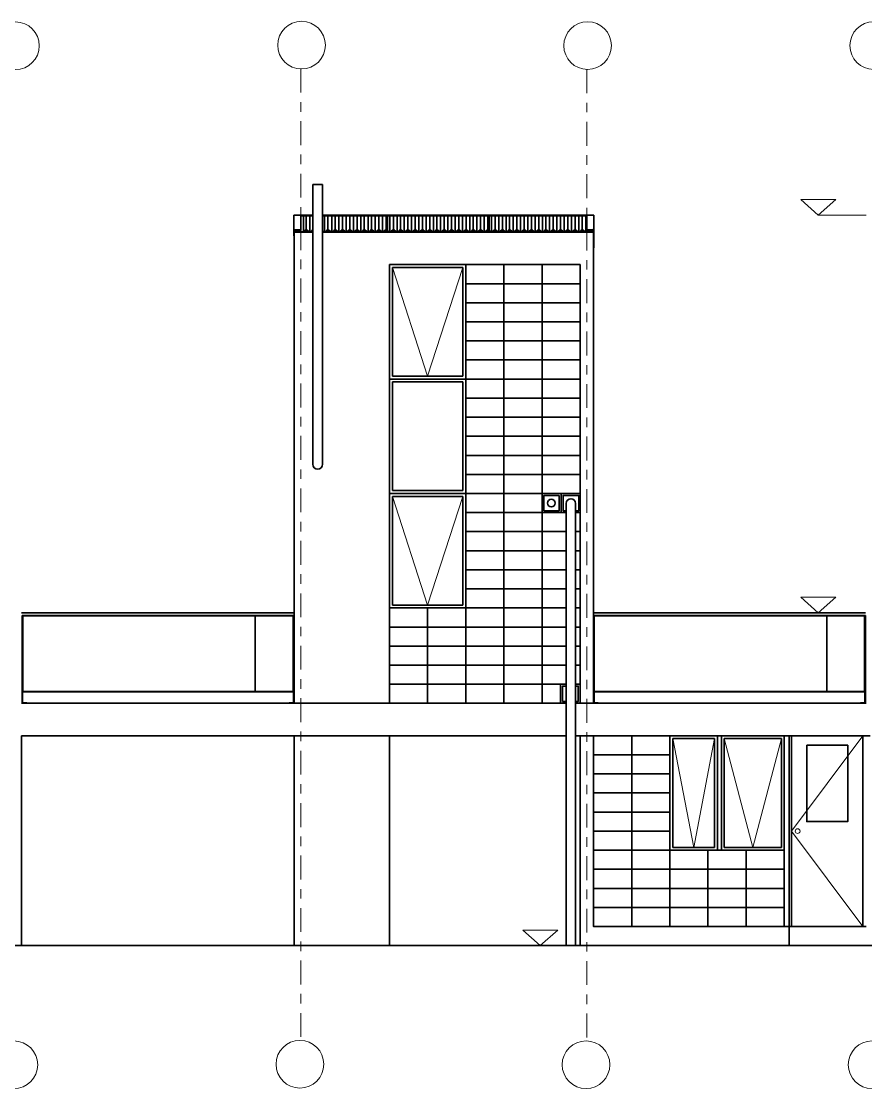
# Model space of a CAD drawing. Header units: metres. Extents: x -74.1 to 15, y -108.3 to -10.
# Drawn here: x -1.89 to 6.97, y -64.76 to -53.57 of the extents above; entities that cross this region are included whole.
import ezdxf

# ---------------------------------------------------------------- set-up
doc = ezdxf.new("R2010")
doc.units = ezdxf.units.M
doc.header["$LTSCALE"] = 5
doc.header["$MEASUREMENT"] = 0
doc.linetypes.add('CENTER', pattern=[2, 1.25, -0.25, 0.25, -0.25])
for name, color, linetype, lineweight in [('A-ANNO-SYMB', 3, 'Continuous', 18), ('A-ELEV-MBE1', 7, 'Continuous', 35), ('A-SECT-MCUT', 7, 'Continuous', 35)]:
    doc.layers.add(name, color=color, linetype=linetype, lineweight=lineweight)

msp = doc.modelspace()

# ---------------------------------------------------------------- linework, layer by layer
at = {"layer": 'A-ANNO-SYMB', "linetype": 'CENTER', "ltscale": 0.04}
for p, q in [((1.042, -54.065), (1.042, -64.258)), ((4.042, -54.071), (4.042, -64.258))]:
    msp.add_line(p, q, dxfattribs=at)
at = {"layer": 'A-ANNO-SYMB', "ltscale": 0.8}
for p, q in [((6.969, -55.598), (6.469, -55.598)), ((2.002, -56.148), (2.372, -57.288)), ((2.372, -57.288), (2.742, -56.148)), ((2.002, -58.548), (2.372, -59.688)), ((2.372, -59.688), (2.742, -58.548)), ((5.162, -62.228), (4.942, -61.088)), ((5.382, -61.088), (5.162, -62.228)), ((5.782, -62.228), (5.482, -61.088)), ((6.082, -61.088), (5.782, -62.228))]:
    msp.add_line(p, q, dxfattribs=at)
at = {"layer": 'A-ANNO-SYMB'}
for points in [[(6.469, -55.598), (6.285, -55.435), (6.653, -55.435)], [(6.469, -59.768), (6.285, -59.605), (6.653, -59.605)], [(3.553, -63.258), (3.369, -63.095), (3.737, -63.095)]]:
    msp.add_lwpolyline(points, close=True, dxfattribs=at)
at = {"layer": 'A-ANNO-SYMB', "ltscale": 0.8}
msp.add_lwpolyline([(6.937, -61.058), (6.187, -62.058), (6.937, -63.058)], dxfattribs=at)
at = {"layer": 'A-ANNO-SYMB'}
for centre in [(-1.95, -53.823), (1.05, -53.817), (4.05, -53.822), (7.05, -53.822), (-1.967, -64.508), (1.033, -64.502), (4.033, -64.507), (7.033, -64.507)]:
    msp.add_circle(centre, 0.25, dxfattribs=at)
at = {"layer": 'A-ANNO-SYMB', "ltscale": 0.8}
msp.add_circle((6.252, -62.058), 0.025, dxfattribs=at)
at = {"layer": 'A-ELEV-MBE1'}
for p, q in [((1.169, -55.278), (1.169, -58.212)), ((1.169, -55.278), (1.269, -55.278)), ((1.269, -55.278), (1.269, -58.212)), ((1.043, -55.598), (0.969, -55.598)), ((0.969, -55.817), (0.969, -55.598)), ((1.033, -55.598), (1.169, -55.598)), ((1.043, -55.608), (1.169, -55.608)), ((1.043, -55.754), (1.043, -55.608)), ((1.071, -55.772), (1.071, -55.608)), ((1.099, -55.754), (1.099, -55.608)), ((1.137, -55.773), (1.137, -55.608)), ((1.269, -55.598), (4.041, -55.598)), ((1.269, -55.608), (4.041, -55.608)), ((1.289, -55.773), (1.289, -55.608)), ((1.327, -55.754), (1.327, -55.608)), ((1.366, -55.773), (1.366, -55.608)), ((1.404, -55.754), (1.404, -55.608)), ((1.442, -55.773), (1.442, -55.608)), ((1.48, -55.754), (1.48, -55.608)), ((1.518, -55.773), (1.518, -55.608)), ((1.556, -55.754), (1.556, -55.608)), ((1.594, -55.773), (1.594, -55.608)), ((1.632, -55.754), (1.632, -55.608)), ((1.67, -55.773), (1.67, -55.608)), ((1.708, -55.755), (1.708, -55.608)), ((1.747, -55.773), (1.747, -55.608)), ((1.785, -55.755), (1.785, -55.608)), ((1.823, -55.773), (1.823, -55.608)), ((1.861, -55.754), (1.861, -55.608)), ((1.899, -55.773), (1.899, -55.608)), ((1.937, -55.755), (1.937, -55.608)), ((1.952, -55.767), (1.952, -55.608)), ((1.975, -55.773), (1.975, -55.608)), ((2.013, -55.754), (2.013, -55.608)), ((2.051, -55.773), (2.051, -55.608)), ((2.089, -55.754), (2.089, -55.608)), ((2.127, -55.773), (2.127, -55.608)), ((2.166, -55.754), (2.166, -55.608)), ((2.204, -55.773), (2.204, -55.608)), ((2.242, -55.754), (2.242, -55.608)), ((2.28, -55.773), (2.28, -55.608)), ((2.318, -55.754), (2.318, -55.608)), ((2.356, -55.773), (2.356, -55.608)), ((2.394, -55.755), (2.394, -55.608)), ((2.432, -55.773), (2.432, -55.608)), ((2.47, -55.755), (2.47, -55.608)), ((2.508, -55.773), (2.508, -55.608)), ((2.547, -55.755), (2.547, -55.608)), ((2.585, -55.773), (2.585, -55.608)), ((2.623, -55.755), (2.623, -55.608)), ((2.661, -55.773), (2.661, -55.608)), ((2.699, -55.755), (2.699, -55.608)), ((2.737, -55.773), (2.737, -55.608)), ((2.775, -55.755), (2.775, -55.608)), ((2.813, -55.773), (2.813, -55.608)), ((2.851, -55.755), (2.851, -55.608)), ((2.889, -55.773), (2.889, -55.608)), ((2.928, -55.755), (2.928, -55.608)), ((2.966, -55.773), (2.966, -55.608)), ((3.004, -55.755), (3.004, -55.608)), ((3.019, -55.767), (3.019, -55.608)), ((3.042, -55.773), (3.042, -55.608)), ((3.08, -55.755), (3.08, -55.608)), ((3.118, -55.773), (3.118, -55.608)), ((3.156, -55.755), (3.156, -55.608)), ((3.194, -55.773), (3.194, -55.608)), ((3.232, -55.755), (3.232, -55.608)), ((3.27, -55.773), (3.27, -55.608)), ((3.309, -55.755), (3.309, -55.608)), ((3.347, -55.773), (3.347, -55.608)), ((3.385, -55.755), (3.385, -55.608)), ((3.423, -55.773), (3.423, -55.608)), ((3.461, -55.755), (3.461, -55.608)), ((3.499, -55.773), (3.499, -55.608)), ((3.537, -55.755), (3.537, -55.608)), ((3.575, -55.773), (3.575, -55.608)), ((3.613, -55.755), (3.613, -55.608)), ((3.651, -55.773), (3.651, -55.608)), ((3.69, -55.755), (3.69, -55.608)), ((3.728, -55.773), (3.728, -55.608)), ((3.766, -55.755), (3.766, -55.608)), ((3.804, -55.773), (3.804, -55.608)), ((3.842, -55.755), (3.842, -55.608)), ((3.88, -55.773), (3.88, -55.608)), ((3.918, -55.755), (3.918, -55.608)), ((3.956, -55.773), (3.956, -55.608)), ((3.994, -55.755), (3.994, -55.608)), ((4.032, -55.773), (4.032, -55.608)), ((4.041, -55.598), (4.114, -55.598)), ((4.041, -55.754), (4.041, -55.608)), ((4.114, -55.942), (4.114, -55.598)), ((1.975, -55.773), (1.975, -55.638)), ((2.013, -55.755), (2.013, -55.625)), ((2.051, -55.773), (2.051, -55.625)), ((3.042, -55.773), (3.042, -55.638)), ((1.043, -55.752), (0.969, -55.752)), ((0.972, -55.817), (0.969, -55.817)), ((0.972, -55.754), (0.972, -55.817)), ((1.033, -55.754), (0.972, -55.754)), ((1.169, -55.778), (0.972, -55.778)), ((1.169, -55.778), (0.972, -55.778)), ((0.995, -55.77), (0.995, -55.754)), ((1.033, -55.754), (1.043, -55.754)), ((4.112, -55.778), (1.269, -55.778)), ((4.112, -55.778), (1.269, -55.778)), ((4.112, -55.778), (1.269, -55.778)), ((4.112, -55.778), (1.269, -55.778)), ((1.956, -55.763), (1.952, -55.767)), ((2.07, -55.764), (2.074, -55.767)), ((3.023, -55.763), (3.019, -55.767)), ((3.061, -55.764), (3.065, -55.767)), ((4.041, -55.752), (4.114, -55.752)), ((4.041, -55.754), (4.112, -55.754)), ((4.109, -55.773), (4.109, -55.754)), ((4.112, -55.942), (4.112, -55.744)), ((4.114, -55.942), (4.112, -55.942)), ((3.972, -56.118), (1.972, -56.118)), ((1.972, -56.118), (1.972, -60.718)), ((1.972, -56.118), (2.472, -56.118)), ((1.972, -57.318), (1.972, -56.118)), ((2.472, -56.118), (1.972, -56.118)), ((2.002, -57.288), (2.002, -56.148)), ((2.742, -56.148), (2.002, -56.148)), ((2.772, -56.118), (2.472, -56.118)), ((2.472, -56.118), (2.772, -56.118)), ((2.742, -57.288), (2.742, -56.148)), ((2.772, -57.318), (2.772, -56.118)), ((3.972, -56.118), (3.972, -60.718)), ((1.972, -58.568), (1.972, -57.268)), ((2.002, -57.288), (2.742, -57.288)), ((2.002, -57.288), (2.742, -57.288)), ((2.002, -57.288), (2.742, -57.288)), ((2.772, -58.568), (2.772, -57.268)), ((1.972, -57.318), (2.472, -57.318)), ((2.472, -57.318), (1.972, -57.318)), ((2.472, -57.318), (1.972, -57.318)), ((2.472, -57.318), (1.972, -57.318)), ((1.972, -57.318), (2.472, -57.318)), ((2.002, -58.488), (2.002, -57.348)), ((2.002, -57.348), (2.442, -57.348)), ((2.742, -57.348), (2.442, -57.348)), ((2.772, -57.318), (2.472, -57.318)), ((2.472, -57.318), (2.772, -57.318)), ((2.772, -57.318), (2.472, -57.318)), ((2.472, -57.318), (2.772, -57.318)), ((2.472, -57.318), (2.772, -57.318)), ((2.742, -58.488), (2.742, -57.348)), ((1.972, -58.518), (2.472, -58.518)), ((2.472, -58.518), (1.972, -58.518)), ((2.442, -58.488), (2.002, -58.488)), ((2.442, -58.488), (2.742, -58.488)), ((2.772, -58.518), (2.472, -58.518)), ((2.472, -58.518), (2.772, -58.518)), ((1.972, -59.718), (1.972, -58.568)), ((2.742, -58.548), (2.002, -58.548)), ((2.002, -58.548), (2.442, -58.548)), ((2.002, -59.688), (2.002, -58.548)), ((2.742, -59.688), (2.742, -58.548)), ((2.772, -59.718), (2.772, -58.568)), ((3.824, -58.623), (3.824, -63.258)), ((3.924, -58.623), (3.924, -63.258)), ((2.472, -59.718), (1.972, -59.718)), ((2.002, -59.688), (2.742, -59.688)), ((2.472, -59.718), (2.772, -59.718)), ((-1.888, -59.768), (0.972, -59.768)), ((-1.88, -59.798), (0.97, -59.798)), ((-1.88, -59.798), (-1.88, -60.718)), ((-1.88, -60.598), (-1.88, -59.798)), ((-1.875, -60.598), (-1.875, -59.798)), ((-1.872, -60.595), (-1.872, -59.801)), ((-1.872, -59.801), (0.962, -59.801)), ((0.565, -60.595), (0.565, -59.801)), ((0.962, -60.595), (0.962, -59.801)), ((0.965, -60.598), (0.965, -59.798)), ((0.97, -59.798), (0.97, -60.718)), ((4.112, -59.768), (6.962, -59.768)), ((4.112, -59.798), (6.962, -59.798)), ((4.112, -59.798), (4.112, -60.718)), ((4.112, -60.598), (4.112, -59.798)), ((4.117, -60.598), (4.117, -59.798)), ((4.12, -59.801), (6.954, -59.801)), ((4.12, -60.595), (4.12, -59.801)), ((6.557, -60.595), (6.557, -59.801)), ((6.954, -60.595), (6.954, -59.801)), ((6.957, -60.598), (6.957, -59.798)), ((6.962, -59.798), (6.962, -60.718)), ((6.962, -60.598), (6.962, -59.798)), ((-1.88, -60.598), (-1.88, -60.718)), ((-1.875, -60.598), (-1.875, -60.713)), ((-1.875, -60.598), (0.965, -60.598)), ((-1.872, -60.595), (0.962, -60.595)), ((0.965, -60.598), (0.965, -60.713)), ((0.97, -60.598), (0.97, -60.718)), ((4.112, -60.598), (4.112, -60.718)), ((4.117, -60.598), (4.117, -60.713)), ((4.117, -60.598), (6.957, -60.598)), ((4.12, -60.595), (6.954, -60.595)), ((6.957, -60.598), (6.957, -60.713)), ((6.962, -60.598), (6.962, -60.718)), ((-1.888, -60.718), (0.972, -60.718)), ((-1.875, -60.713), (-1.83, -60.713)), ((-1.83, -60.713), (-1.83, -60.718)), ((0.965, -60.713), (0.92, -60.713)), ((0.92, -60.713), (0.92, -60.718)), ((4.112, -60.718), (6.972, -60.718)), ((4.117, -60.713), (4.162, -60.713)), ((4.162, -60.713), (4.162, -60.718)), ((6.957, -60.713), (6.912, -60.713)), ((6.912, -60.713), (6.912, -60.718)), ((0.085, -61.058), (-1.888, -61.058)), ((0.972, -61.058), (-1.888, -61.058)), ((1.972, -61.058), (3.824, -61.058)), ((3.924, -61.058), (3.972, -61.058)), ((7.012, -61.058), (3.972, -61.058)), ((4.112, -61.058), (4.112, -63.058)), ((4.912, -61.058), (4.912, -62.258)), ((5.412, -61.058), (4.912, -61.058)), ((4.942, -61.088), (4.942, -62.228)), ((5.382, -61.088), (4.942, -61.088)), ((5.382, -62.228), (5.382, -61.088)), ((5.412, -62.258), (5.412, -61.058)), ((5.452, -62.258), (5.452, -61.058)), ((5.452, -61.058), (6.112, -61.058)), ((5.482, -62.228), (5.482, -61.088)), ((5.482, -61.088), (6.082, -61.088)), ((6.082, -61.088), (6.082, -62.228)), ((6.112, -61.058), (6.112, -62.258)), ((6.162, -61.058), (6.162, -63.258)), ((6.187, -61.058), (6.187, -63.058)), ((6.193, -61.058), (6.917, -61.058)), ((6.937, -63.058), (6.937, -61.058)), ((4.912, -62.258), (5.412, -62.258)), ((4.942, -62.228), (5.382, -62.228)), ((5.502, -62.258), (5.412, -62.258)), ((6.112, -62.258), (5.452, -62.258)), ((6.082, -62.228), (5.482, -62.228)), ((4.112, -63.058), (6.972, -63.058)), ((6.173, -63.058), (6.923, -63.058))]:
    msp.add_line(p, q, dxfattribs=at)
for points in [[(3.172, -56.118), (2.772, -56.118), (2.772, -56.318), (3.172, -56.318)], [(3.572, -56.118), (3.172, -56.118), (3.172, -56.318), (3.572, -56.318)], [(3.972, -56.118), (3.572, -56.118), (3.572, -56.318), (3.972, -56.318)], [(3.172, -56.318), (2.772, -56.318), (2.772, -56.518), (3.172, -56.518)], [(3.572, -56.318), (3.172, -56.318), (3.172, -56.518), (3.572, -56.518)], [(3.972, -56.318), (3.572, -56.318), (3.572, -56.518), (3.972, -56.518)], [(3.172, -56.518), (2.772, -56.518), (2.772, -56.718), (3.172, -56.718)], [(3.572, -56.518), (3.172, -56.518), (3.172, -56.718), (3.572, -56.718)], [(3.972, -56.518), (3.572, -56.518), (3.572, -56.718), (3.972, -56.718)], [(3.172, -56.718), (2.772, -56.718), (2.772, -56.918), (3.172, -56.918)], [(3.572, -56.718), (3.172, -56.718), (3.172, -56.918), (3.572, -56.918)], [(3.972, -56.718), (3.572, -56.718), (3.572, -56.918), (3.972, -56.918)], [(3.172, -56.918), (2.772, -56.918), (2.772, -57.118), (3.172, -57.118)], [(3.572, -56.918), (3.172, -56.918), (3.172, -57.118), (3.572, -57.118)], [(3.972, -56.918), (3.572, -56.918), (3.572, -57.118), (3.972, -57.118)], [(3.172, -57.118), (2.772, -57.118), (2.772, -57.318), (3.172, -57.318)], [(3.572, -57.118), (3.172, -57.118), (3.172, -57.318), (3.572, -57.318)], [(3.972, -57.118), (3.572, -57.118), (3.572, -57.318), (3.972, -57.318)], [(3.172, -57.318), (2.772, -57.318), (2.772, -57.518), (3.172, -57.518)], [(3.572, -57.318), (3.172, -57.318), (3.172, -57.518), (3.572, -57.518)], [(3.972, -57.318), (3.572, -57.318), (3.572, -57.518), (3.972, -57.518)], [(3.172, -57.518), (2.772, -57.518), (2.772, -57.718), (3.172, -57.718)], [(3.572, -57.518), (3.172, -57.518), (3.172, -57.718), (3.572, -57.718)], [(3.972, -57.518), (3.572, -57.518), (3.572, -57.718), (3.972, -57.718)], [(3.172, -57.718), (2.772, -57.718), (2.772, -57.918), (3.172, -57.918)], [(3.572, -57.718), (3.172, -57.718), (3.172, -57.918), (3.572, -57.918)], [(3.972, -57.718), (3.572, -57.718), (3.572, -57.918), (3.972, -57.918)], [(3.172, -57.918), (2.772, -57.918), (2.772, -58.118), (3.172, -58.118)], [(3.572, -57.918), (3.172, -57.918), (3.172, -58.118), (3.572, -58.118)], [(3.972, -57.918), (3.572, -57.918), (3.572, -58.118), (3.972, -58.118)], [(3.172, -58.118), (2.772, -58.118), (2.772, -58.318), (3.172, -58.318)], [(3.572, -58.118), (3.172, -58.118), (3.172, -58.318), (3.572, -58.318)], [(3.972, -58.118), (3.572, -58.118), (3.572, -58.318), (3.972, -58.318)], [(3.172, -58.318), (2.772, -58.318), (2.772, -58.518), (3.172, -58.518)], [(3.572, -58.318), (3.172, -58.318), (3.172, -58.518), (3.572, -58.518)], [(3.972, -58.318), (3.572, -58.318), (3.572, -58.518), (3.972, -58.518)], [(3.172, -58.518), (2.772, -58.518), (2.772, -58.718), (3.172, -58.718)], [(3.572, -58.518), (3.172, -58.518), (3.172, -58.718), (3.572, -58.718)], [(3.772, -58.518), (3.572, -58.518), (3.572, -58.718), (3.772, -58.718)], [(3.752, -58.538), (3.592, -58.538), (3.592, -58.698), (3.752, -58.698)], [(3.172, -58.718), (2.772, -58.718), (2.772, -58.918), (3.172, -58.918)], [(3.572, -58.718), (3.172, -58.718), (3.172, -58.918), (3.572, -58.918)], [(3.172, -58.918), (2.772, -58.918), (2.772, -59.118), (3.172, -59.118)], [(3.572, -58.918), (3.172, -58.918), (3.172, -59.118), (3.572, -59.118)], [(3.172, -59.118), (2.772, -59.118), (2.772, -59.318), (3.172, -59.318)], [(3.572, -59.118), (3.172, -59.118), (3.172, -59.318), (3.572, -59.318)], [(3.172, -59.318), (2.772, -59.318), (2.772, -59.518), (3.172, -59.518)], [(3.572, -59.318), (3.172, -59.318), (3.172, -59.518), (3.572, -59.518)], [(3.172, -59.518), (2.772, -59.518), (2.772, -59.718), (3.172, -59.718)], [(3.572, -59.518), (3.172, -59.518), (3.172, -59.718), (3.572, -59.718)], [(2.372, -59.718), (1.972, -59.718), (1.972, -59.918), (2.372, -59.918)], [(2.772, -59.718), (2.372, -59.718), (2.372, -59.918), (2.772, -59.918)], [(3.172, -59.718), (2.772, -59.718), (2.772, -59.918), (3.172, -59.918)], [(3.572, -59.718), (3.172, -59.718), (3.172, -59.918), (3.572, -59.918)], [(2.372, -59.918), (1.972, -59.918), (1.972, -60.118), (2.372, -60.118)], [(2.772, -59.918), (2.372, -59.918), (2.372, -60.118), (2.772, -60.118)], [(3.172, -59.918), (2.772, -59.918), (2.772, -60.118), (3.172, -60.118)], [(3.572, -59.918), (3.172, -59.918), (3.172, -60.118), (3.572, -60.118)], [(2.372, -60.118), (1.972, -60.118), (1.972, -60.318), (2.372, -60.318)], [(2.772, -60.118), (2.372, -60.118), (2.372, -60.318), (2.772, -60.318)], [(3.172, -60.118), (2.772, -60.118), (2.772, -60.318), (3.172, -60.318)], [(3.572, -60.118), (3.172, -60.118), (3.172, -60.318), (3.572, -60.318)], [(2.372, -60.318), (1.972, -60.318), (1.972, -60.518), (2.372, -60.518)], [(2.772, -60.318), (2.372, -60.318), (2.372, -60.518), (2.772, -60.518)], [(3.172, -60.318), (2.772, -60.318), (2.772, -60.518), (3.172, -60.518)], [(3.572, -60.318), (3.172, -60.318), (3.172, -60.518), (3.572, -60.518)], [(2.372, -60.518), (1.972, -60.518), (1.972, -60.718), (2.372, -60.718)], [(2.772, -60.518), (2.372, -60.518), (2.372, -60.718), (2.772, -60.718)], [(3.172, -60.518), (2.772, -60.518), (2.772, -60.718), (3.172, -60.718)], [(3.572, -60.518), (3.172, -60.518), (3.172, -60.718), (3.572, -60.718)], [(4.512, -61.058), (4.112, -61.058), (4.112, -61.258), (4.512, -61.258)], [(4.912, -61.058), (4.512, -61.058), (4.512, -61.258), (4.912, -61.258)], [(6.347, -61.158), (6.777, -61.158), (6.777, -61.958), (6.347, -61.958)], [(4.512, -61.258), (4.112, -61.258), (4.112, -61.458), (4.512, -61.458)], [(4.912, -61.258), (4.512, -61.258), (4.512, -61.458), (4.912, -61.458)], [(4.512, -61.458), (4.112, -61.458), (4.112, -61.658), (4.512, -61.658)], [(4.912, -61.458), (4.512, -61.458), (4.512, -61.658), (4.912, -61.658)], [(4.512, -61.658), (4.112, -61.658), (4.112, -61.858), (4.512, -61.858)], [(4.912, -61.658), (4.512, -61.658), (4.512, -61.858), (4.912, -61.858)], [(4.512, -61.858), (4.112, -61.858), (4.112, -62.058), (4.512, -62.058)], [(4.912, -61.858), (4.512, -61.858), (4.512, -62.058), (4.912, -62.058)], [(4.512, -62.058), (4.112, -62.058), (4.112, -62.258), (4.512, -62.258)], [(4.912, -62.058), (4.512, -62.058), (4.512, -62.258), (4.912, -62.258)], [(4.512, -62.258), (4.112, -62.258), (4.112, -62.458), (4.512, -62.458)], [(4.912, -62.258), (4.512, -62.258), (4.512, -62.458), (4.912, -62.458)], [(5.312, -62.258), (4.912, -62.258), (4.912, -62.458), (5.312, -62.458)], [(5.712, -62.258), (5.312, -62.258), (5.312, -62.458), (5.712, -62.458)], [(6.112, -62.258), (5.712, -62.258), (5.712, -62.458), (6.112, -62.458)], [(4.512, -62.458), (4.112, -62.458), (4.112, -62.658), (4.512, -62.658)], [(4.912, -62.458), (4.512, -62.458), (4.512, -62.658), (4.912, -62.658)], [(5.312, -62.458), (4.912, -62.458), (4.912, -62.658), (5.312, -62.658)], [(5.712, -62.458), (5.312, -62.458), (5.312, -62.658), (5.712, -62.658)], [(6.112, -62.458), (5.712, -62.458), (5.712, -62.658), (6.112, -62.658)], [(4.512, -62.658), (4.112, -62.658), (4.112, -62.858), (4.512, -62.858)], [(4.912, -62.658), (4.512, -62.658), (4.512, -62.858), (4.912, -62.858)], [(5.312, -62.658), (4.912, -62.658), (4.912, -62.858), (5.312, -62.858)], [(5.712, -62.658), (5.312, -62.658), (5.312, -62.858), (5.712, -62.858)], [(6.112, -62.658), (5.712, -62.658), (5.712, -62.858), (6.112, -62.858)], [(4.512, -62.858), (4.112, -62.858), (4.112, -63.058), (4.512, -63.058)], [(4.912, -62.858), (4.512, -62.858), (4.512, -63.058), (4.912, -63.058)], [(5.312, -62.858), (4.912, -62.858), (4.912, -63.058), (5.312, -63.058)], [(5.712, -62.858), (5.312, -62.858), (5.312, -63.058), (5.712, -63.058)], [(6.112, -62.858), (5.712, -62.858), (5.712, -63.058), (6.112, -63.058)]]:
    msp.add_lwpolyline(points, close=True, dxfattribs=at)
for points in [[(3.924, -58.698), (3.957, -58.698), (3.957, -58.538), (3.792, -58.538), (3.792, -58.698), (3.824, -58.698)], [(3.824, -58.718), (3.572, -58.718), (3.572, -58.918), (3.824, -58.918)], [(3.924, -58.918), (3.972, -58.918), (3.972, -58.718), (3.924, -58.718)], [(3.824, -58.918), (3.572, -58.918), (3.572, -59.118), (3.824, -59.118)], [(3.929, -59.118), (3.972, -59.118), (3.972, -58.918), (3.929, -58.918)], [(3.824, -59.118), (3.572, -59.118), (3.572, -59.318), (3.824, -59.318)], [(3.924, -59.318), (3.972, -59.318), (3.972, -59.118), (3.924, -59.118)], [(3.824, -59.318), (3.572, -59.318), (3.572, -59.518), (3.824, -59.518)], [(3.924, -59.518), (3.972, -59.518), (3.972, -59.318), (3.929, -59.318)], [(3.824, -59.518), (3.572, -59.518), (3.572, -59.718), (3.824, -59.718)], [(3.924, -59.718), (3.972, -59.718), (3.972, -59.518), (3.929, -59.518)], [(3.824, -59.718), (3.572, -59.718), (3.572, -59.918), (3.824, -59.918)], [(3.924, -59.918), (3.972, -59.918), (3.972, -59.718), (3.929, -59.718)], [(3.824, -59.918), (3.572, -59.918), (3.572, -60.118), (3.824, -60.118)], [(3.924, -60.118), (3.972, -60.118), (3.972, -59.918), (3.929, -59.918)], [(3.824, -60.118), (3.572, -60.118), (3.572, -60.318), (3.824, -60.318)], [(3.929, -60.318), (3.972, -60.318), (3.972, -60.118), (3.929, -60.118)], [(3.824, -60.318), (3.572, -60.318), (3.572, -60.518), (3.824, -60.518)], [(3.929, -60.518), (3.972, -60.518), (3.972, -60.318), (3.924, -60.318)], [(3.824, -60.518), (3.572, -60.518), (3.572, -60.718), (3.824, -60.718)], [(3.819, -60.518), (3.767, -60.518), (3.767, -60.718), (3.819, -60.718)], [(3.819, -60.518), (3.767, -60.518), (3.767, -60.718), (3.819, -60.718)], [(3.824, -60.538), (3.787, -60.538), (3.787, -60.698), (3.824, -60.698)], [(3.972, -60.518), (3.924, -60.518)], [(3.924, -60.718), (3.972, -60.718), (3.972, -60.518), (3.924, -60.518)], [(3.924, -60.698), (3.952, -60.698), (3.952, -60.538), (3.924, -60.538)], [(3.929, -60.718), (3.972, -60.718), (3.972, -60.518), (3.929, -60.518)], [(3.809, -60.718), (0.972, -60.718)], [(4.112, -60.718), (3.929, -60.718)], [(0.972, -61.058), (1.972, -61.058)]]:
    msp.add_lwpolyline(points, dxfattribs=at)
msp.add_circle((3.669, -58.618), 0.04, dxfattribs=at)
for centre, radius, start, end in [((0.985, -55.748), 0.0247, 238.4197, 320.5681), ((0.985, -55.748), 0.0297, 244.1884, 320.5681), ((1.023, -55.779), 0.0247, 39.4162, 140.5681), ((1.023, -55.779), 0.0197, 39.4162, 140.5681), ((1.061, -55.748), 0.0297, 219.4162, 320.5681), ((1.061, -55.748), 0.0247, 219.4162, 320.5681), ((1.099, -55.779), 0.0247, 39.4162, 140.5681), ((1.099, -55.779), 0.0197, 39.4162, 140.5681), ((1.137, -55.748), 0.0297, 219.4162, 320.5681), ((1.137, -55.748), 0.0247, 219.4162, 320.5681), ((1.175, -55.779), 0.0247, 104.2165, 140.5681), ((1.175, -55.779), 0.0197, 107.9412, 140.5681), ((1.289, -55.748), 0.0297, 219.4162, 320.5681), ((1.251, -55.779), 0.0247, 39.4162, 43.9876), ((1.289, -55.748), 0.0247, 219.4162, 320.5681), ((1.327, -55.779), 0.0247, 39.4162, 140.5681), ((1.327, -55.779), 0.0197, 39.4162, 140.5681), ((1.366, -55.748), 0.0297, 219.4162, 320.5681), ((1.366, -55.748), 0.0247, 219.4162, 320.5681), ((1.404, -55.779), 0.0247, 39.4162, 140.5681), ((1.404, -55.779), 0.0197, 39.4162, 140.5681), ((1.442, -55.748), 0.0297, 219.4162, 320.5681), ((1.442, -55.748), 0.0247, 219.4162, 320.5681), ((1.48, -55.779), 0.0247, 39.4162, 140.5681), ((1.48, -55.779), 0.0197, 39.4162, 140.5681), ((1.518, -55.748), 0.0297, 219.4162, 320.5681), ((1.518, -55.748), 0.0247, 219.4162, 320.5681), ((1.556, -55.779), 0.0247, 39.4162, 140.5681), ((1.556, -55.779), 0.0197, 39.4162, 140.5681), ((1.594, -55.748), 0.0297, 219.4162, 320.5681), ((1.594, -55.748), 0.0247, 219.4162, 320.5681), ((1.632, -55.779), 0.0247, 39.4162, 140.5681), ((1.632, -55.779), 0.0197, 39.4162, 140.5681), ((1.67, -55.748), 0.0297, 219.4162, 320.5681), ((1.67, -55.748), 0.0247, 219.4162, 320.5681), ((1.708, -55.779), 0.0247, 39.4162, 140.5681), ((1.708, -55.779), 0.0197, 39.4162, 140.5681), ((1.747, -55.748), 0.0297, 219.4162, 320.5681), ((1.747, -55.748), 0.0247, 219.4162, 320.5681), ((1.785, -55.779), 0.0247, 39.4162, 140.5681), ((1.785, -55.779), 0.0197, 39.4162, 140.5681), ((1.823, -55.748), 0.0297, 219.4162, 320.5681), ((1.823, -55.748), 0.0247, 219.4162, 320.5681), ((1.861, -55.779), 0.0247, 39.4162, 140.5681), ((1.861, -55.779), 0.0197, 39.4162, 140.5681), ((1.899, -55.748), 0.0297, 219.4162, 320.5681), ((1.899, -55.748), 0.0247, 219.4162, 320.5681), ((1.937, -55.779), 0.0247, 39.4162, 140.5681), ((1.937, -55.779), 0.0197, 39.4162, 140.5681), ((1.975, -55.748), 0.0297, 219.4162, 320.5681), ((1.975, -55.748), 0.0297, 219.4162, 320.5681), ((1.975, -55.748), 0.0247, 219.4162, 320.5681), ((1.975, -55.748), 0.0247, 219.4162, 320.5681), ((2.013, -55.779), 0.0247, 39.4162, 140.5681), ((2.013, -55.779), 0.0247, 39.4162, 140.5681), ((2.013, -55.779), 0.0197, 39.4162, 140.5681), ((2.013, -55.779), 0.0197, 39.4162, 140.5681), ((2.051, -55.748), 0.0297, 219.4162, 320.5681), ((2.051, -55.748), 0.0297, 219.4162, 320.5681), ((2.051, -55.748), 0.0247, 219.4162, 320.5681), ((2.051, -55.748), 0.0247, 219.4162, 320.5681), ((2.089, -55.779), 0.0247, 39.4162, 140.5681), ((2.089, -55.779), 0.0197, 39.4162, 140.5681), ((2.127, -55.748), 0.0297, 219.4162, 320.5681), ((2.127, -55.748), 0.0247, 219.4162, 320.5681), ((2.166, -55.779), 0.0247, 39.4162, 140.5681), ((2.166, -55.779), 0.0197, 39.4162, 140.5681), ((2.204, -55.748), 0.0297, 219.4162, 320.5681), ((2.204, -55.748), 0.0247, 219.4162, 320.5681), ((2.242, -55.779), 0.0247, 39.4162, 140.5681), ((2.242, -55.779), 0.0197, 39.4162, 140.5681), ((2.28, -55.748), 0.0297, 219.4162, 320.5681), ((2.28, -55.748), 0.0247, 219.4162, 320.5681), ((2.318, -55.779), 0.0247, 39.4162, 140.5681), ((2.318, -55.779), 0.0197, 39.4162, 140.5681), ((2.356, -55.748), 0.0297, 219.4162, 320.5681), ((2.356, -55.748), 0.0247, 219.4162, 320.5681), ((2.394, -55.779), 0.0247, 39.4162, 140.5681), ((2.394, -55.779), 0.0197, 39.4162, 140.5681), ((2.432, -55.748), 0.0297, 219.4162, 320.5681), ((2.432, -55.748), 0.0247, 219.4162, 320.5681), ((2.47, -55.779), 0.0247, 39.4162, 140.5681), ((2.47, -55.779), 0.0197, 39.4162, 140.5681), ((2.508, -55.748), 0.0297, 219.4162, 320.5681), ((2.508, -55.748), 0.0247, 219.4162, 320.5681), ((2.547, -55.779), 0.0247, 39.4162, 140.5681), ((2.547, -55.779), 0.0197, 39.4162, 140.5681), ((2.585, -55.748), 0.0297, 219.4162, 320.5681), ((2.585, -55.748), 0.0247, 219.4162, 320.5681), ((2.623, -55.779), 0.0247, 39.4162, 140.5681), ((2.623, -55.779), 0.0197, 39.4162, 140.5681), ((2.661, -55.748), 0.0297, 219.4162, 320.5681), ((2.661, -55.748), 0.0247, 219.4162, 320.5681), ((2.699, -55.779), 0.0247, 39.4162, 140.5681), ((2.699, -55.779), 0.0197, 39.4162, 140.5681), ((2.737, -55.748), 0.0297, 219.4162, 320.5681), ((2.737, -55.748), 0.0247, 219.4162, 320.5681), ((2.775, -55.779), 0.0247, 39.4162, 140.5681), ((2.775, -55.779), 0.0197, 39.4162, 140.5681), ((2.813, -55.748), 0.0297, 219.4162, 320.5681), ((2.813, -55.748), 0.0247, 219.4162, 320.5681), ((2.851, -55.779), 0.0247, 39.4162, 140.5681), ((2.851, -55.779), 0.0197, 39.4162, 140.5681), ((2.889, -55.748), 0.0297, 219.4162, 320.5681), ((2.889, -55.748), 0.0247, 219.4162, 320.5681), ((2.928, -55.779), 0.0247, 39.4162, 140.5681), ((2.928, -55.779), 0.0197, 39.4162, 140.5681), ((2.966, -55.748), 0.0297, 219.4162, 320.5681), ((2.966, -55.748), 0.0247, 219.4162, 320.5681), ((3.004, -55.779), 0.0247, 39.4162, 140.5681), ((3.004, -55.779), 0.0197, 39.4162, 140.5681), ((3.042, -55.748), 0.0297, 219.4162, 320.5681), ((3.042, -55.748), 0.0297, 219.4162, 320.5681), ((3.042, -55.748), 0.0247, 219.4162, 320.5681), ((3.042, -55.748), 0.0247, 219.4162, 320.5681), ((3.08, -55.779), 0.0247, 39.4162, 140.5681), ((3.08, -55.779), 0.0197, 39.4162, 140.5681), ((3.118, -55.748), 0.0297, 219.4162, 320.5681), ((3.118, -55.748), 0.0247, 219.4162, 320.5681), ((3.156, -55.779), 0.0247, 39.4162, 140.5681), ((3.156, -55.779), 0.0197, 39.4162, 140.5681), ((3.194, -55.748), 0.0297, 219.4162, 320.5681), ((3.194, -55.748), 0.0247, 219.4162, 320.5681), ((3.232, -55.779), 0.0247, 39.4162, 140.5681), ((3.232, -55.779), 0.0197, 39.4162, 140.5681), ((3.27, -55.748), 0.0297, 219.4162, 320.5681), ((3.27, -55.748), 0.0247, 219.4162, 320.5681), ((3.309, -55.779), 0.0247, 39.4162, 140.5681), ((3.309, -55.779), 0.0197, 39.4162, 140.5681), ((3.347, -55.748), 0.0297, 219.4162, 320.5681), ((3.347, -55.748), 0.0247, 219.4162, 320.5681), ((3.385, -55.779), 0.0247, 39.4162, 140.5681), ((3.385, -55.779), 0.0197, 39.4162, 140.5681), ((3.423, -55.748), 0.0297, 219.4162, 320.5681), ((3.423, -55.748), 0.0247, 219.4162, 320.5681), ((3.461, -55.779), 0.0247, 39.4162, 140.5681), ((3.461, -55.779), 0.0197, 39.4162, 140.5681), ((3.499, -55.748), 0.0297, 219.4162, 320.5681), ((3.499, -55.748), 0.0247, 219.4162, 320.5681), ((3.537, -55.779), 0.0247, 39.4162, 140.5681), ((3.537, -55.779), 0.0197, 39.4162, 140.5681), ((3.575, -55.748), 0.0297, 219.4162, 320.5681), ((3.575, -55.748), 0.0247, 219.4162, 320.5681), ((3.613, -55.779), 0.0247, 39.4162, 140.5681), ((3.613, -55.779), 0.0197, 39.4162, 140.5681), ((3.651, -55.748), 0.0297, 219.4162, 320.5681), ((3.651, -55.748), 0.0247, 219.4162, 320.5681), ((3.69, -55.779), 0.0247, 39.4162, 140.5681), ((3.69, -55.779), 0.0197, 39.4162, 140.5681), ((3.728, -55.748), 0.0297, 219.4162, 320.5681), ((3.728, -55.748), 0.0247, 219.4162, 320.5681), ((3.766, -55.779), 0.0247, 39.4162, 140.5681), ((3.766, -55.779), 0.0197, 39.4162, 140.5681), ((3.804, -55.748), 0.0297, 219.4162, 320.5681), ((3.804, -55.748), 0.0247, 219.4162, 320.5681), ((3.842, -55.779), 0.0247, 39.4162, 140.5681), ((3.842, -55.779), 0.0197, 39.4162, 140.5681), ((3.88, -55.748), 0.0297, 219.4162, 320.5681), ((3.88, -55.748), 0.0247, 219.4162, 320.5681), ((3.918, -55.779), 0.0247, 39.4162, 140.5681), ((3.918, -55.779), 0.0197, 39.4162, 140.5681), ((3.956, -55.748), 0.0297, 219.4162, 320.5681), ((3.956, -55.748), 0.0247, 219.4162, 320.5681), ((3.994, -55.779), 0.0247, 39.4162, 140.5681), ((3.994, -55.779), 0.0197, 39.4162, 140.5681), ((4.032, -55.748), 0.0297, 219.4162, 320.5681), ((4.032, -55.748), 0.0247, 219.4162, 320.5681), ((4.071, -55.779), 0.0247, 39.4162, 140.5681), ((4.071, -55.779), 0.0197, 39.4162, 140.5681), ((4.109, -55.748), 0.0297, 219.4162, 275.6111), ((4.109, -55.748), 0.0247, 219.4162, 276.7536), ((1.219, -58.212), 0.05, 180, 360), ((3.874, -58.623), 0.05, 0, 180)]:
    msp.add_arc(centre, radius, start, end, dxfattribs=at)
at = {"layer": 'A-SECT-MCUT'}
for p, q in [((0.972, -55.778), (0.972, -60.718)), ((1.169, -55.778), (0.972, -55.778)), ((1.169, -55.778), (0.972, -55.778)), ((4.112, -55.778), (4.112, -60.718)), ((-1.888, -63.258), (-1.888, -61.058)), ((0.972, -61.058), (0.972, -63.258)), ((1.972, -61.058), (1.972, -63.258)), ((3.972, -61.058), (3.972, -63.258)), ((15.023, -63.258), (-11.651, -63.258)), ((15.023, -63.258), (-11.651, -63.258))]:
    msp.add_line(p, q, dxfattribs=at)

doc.saveas('drawing.dxf')
